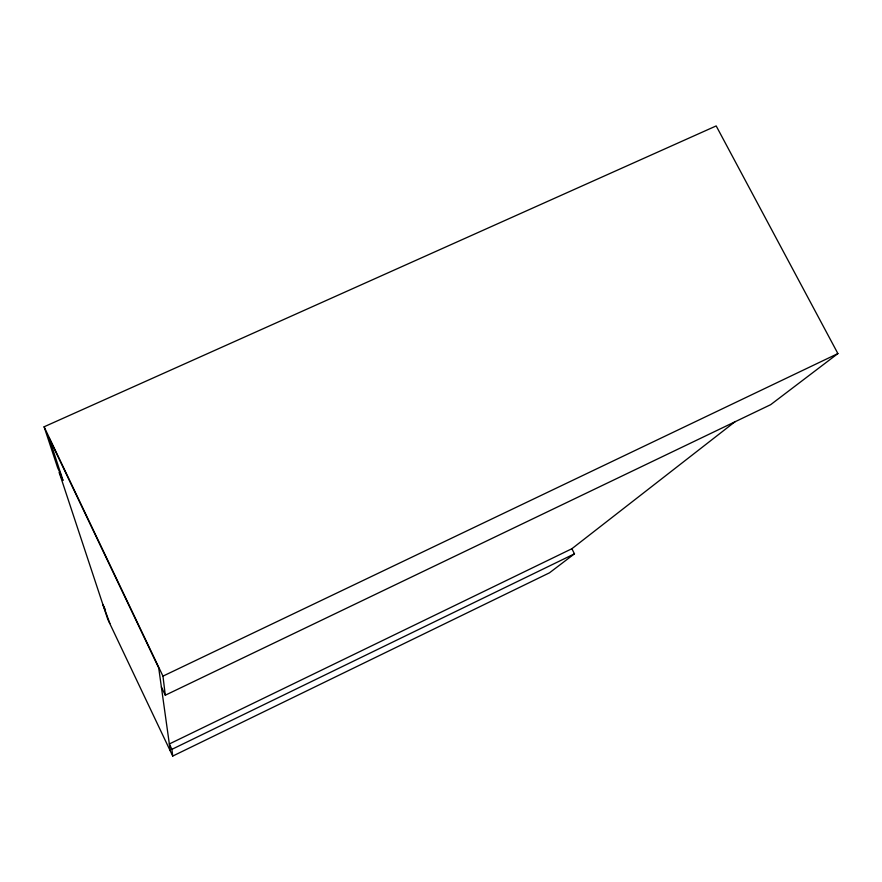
<?xml version="1.0" encoding="UTF-8"?>
<svg xmlns="http://www.w3.org/2000/svg" width="882" height="882" viewBox="0 0 882 882"><rect width="100%" height="100%" fill="white"/><g stroke="black" fill="none" stroke-linecap="round" stroke-linejoin="round"><path stroke-width="1.32" d="M571.878 548.736L574.469 553.819L549.475 572.826L172.718 756.072L171.891 749.336L169.344 743.967L571.878 548.736L735.29 421.53M61.542 475.96L57.694 467.89L44.1 426.789L716.184 125.928L837.9 353.572L770.67 404.673L165.287 695.214L161.373 686.99M171.891 749.336L574.469 553.819M165.287 695.214L162.961 676.13L837.9 353.572M44.1 426.789L162.961 676.13M105.487 610.09L102.996 604.854L107.758 619.252L172.718 756.072M109.886 623.519L102.356 602.935L59.204 472.465L63.008 480.447L49.072 437.924L158.705 667.906L170.292 750.758"/></g></svg>
